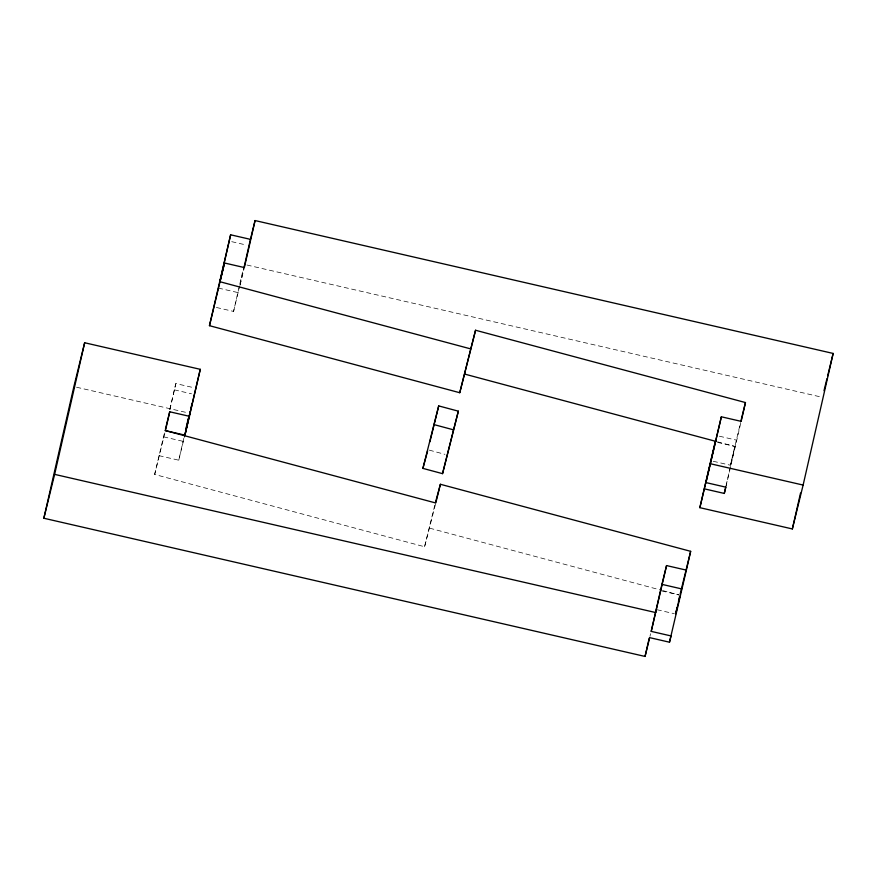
<?xml version="1.0" encoding="UTF-8"?>
<svg xmlns="http://www.w3.org/2000/svg" width="877" height="877" viewBox="0 0 877 877"><rect width="100%" height="100%" fill="white"/><g stroke="black" fill="none" stroke-linecap="round" stroke-linejoin="round"><path stroke-width="0.66" stroke-dasharray="4.38 3.29" d="M435.485 504.22L424.578 546.755L154.659 474.446L164.755 431.627M169.82 409.427L175.828 383.567L194.332 387.82M169.875 409.691L175.828 383.567M158.945 455.645L178.765 460.206L183.83 438.007M178.765 460.206L184.28 437.48M216.389 307.476L233.567 311.423L243.4 268.34M233.567 311.423L239.673 286.099M240.024 285.058L243.894 268.077M649.967 636.34L650.57 633.731M713.22 461.269L730.398 465.216L740.561 422.495M726.079 485.595L735.014 446.415L715.193 441.865M725.827 487.163L740.868 422.604M154.659 474.446L165.106 431.912M240.035 285.113L244.036 268.811M424.578 546.755L435.025 504.22M730.398 465.216L735.014 446.415M231.736 241.668L246.273 245.012M246.963 265.029L821.036 397.007M218.362 288.073L238.182 292.633M719.381 436.209L736.559 440.155M174.293 389.837L191.471 393.784M76.54 387.228L188.16 412.892M163.571 436.845L183.392 441.405M661.718 590.945L678.897 594.891M657.103 609.745L674.281 613.692M717.485 441.811L734.685 446.415M429.237 450.131L444.946 454.341M429.609 528.151L661.444 590.254M662.76 590.605L679.883 595.198"/><path stroke-width="1.32" d="M189.542 416.334L169.721 411.784L165.435 430.585L435.354 502.883L440.386 484.279L690.659 551.326L686.373 570.127L666.553 565.577L661.938 584.367L651.216 631.385L671.037 635.935L669.491 642.205L649.671 637.645L645.055 656.445L43.85 518.241L73.876 386.614L84.652 342.754L200.274 369.327L184.926 435.135L165.106 430.585M43.85 518.241L54.626 474.369L84.652 342.754M185.617 430.168L188.303 418.417M699.857 507.673L721.354 416.794L741.175 421.355L745.461 402.554L475.553 330.245L459.745 392.721L209.46 325.674L230.629 234.795L250.449 239.355L255.064 220.555L833.15 353.442L803.124 485.069L792.348 528.941L699.857 507.673L715.193 441.865M184.576 436.176L190.243 411.368M190.835 408.759L192.03 403.53M184.926 435.135L200.274 369.327M230.629 234.795L219.908 281.802L224.523 263.001L244.343 267.562L255.064 220.555M209.46 325.674L224.523 263.001M243.894 268.077L250.449 239.355M645.055 656.445L649.221 638.171M651.216 631.385L666.553 565.577M677.033 607.728L675.597 613.999L679.905 596.448M678.458 601.458L679.598 596.448M669.491 642.205L686.373 570.127M704.472 488.873L724.292 493.433L725.827 487.163L706.007 482.602L721.354 416.794M724.292 493.433L725.783 486.899M792.348 528.941L800.537 493.038M165.413 429.324L169.721 411.784M422.9 468.384L438.708 405.908L458.342 411.17L442.534 473.646L422.9 468.384L427.592 451.019M429.894 441.8L438.708 405.908M459.745 392.721L475.553 330.245M442.534 473.646L458.342 411.17M435.814 502.894L440.386 484.279M680.212 593.861L690.659 551.326M740.89 421.157L745.461 402.554M824.007 390.66L826.945 378.7M827.603 376.047L833.15 353.442M710.633 463.801L803.124 485.069M661.938 584.367L681.758 588.927M54.626 474.369L655.832 612.584M220.237 281.802L470.521 348.849M464.777 374.117L716.169 441.46M433.676 424.512L453.31 429.774"/></g></svg>
